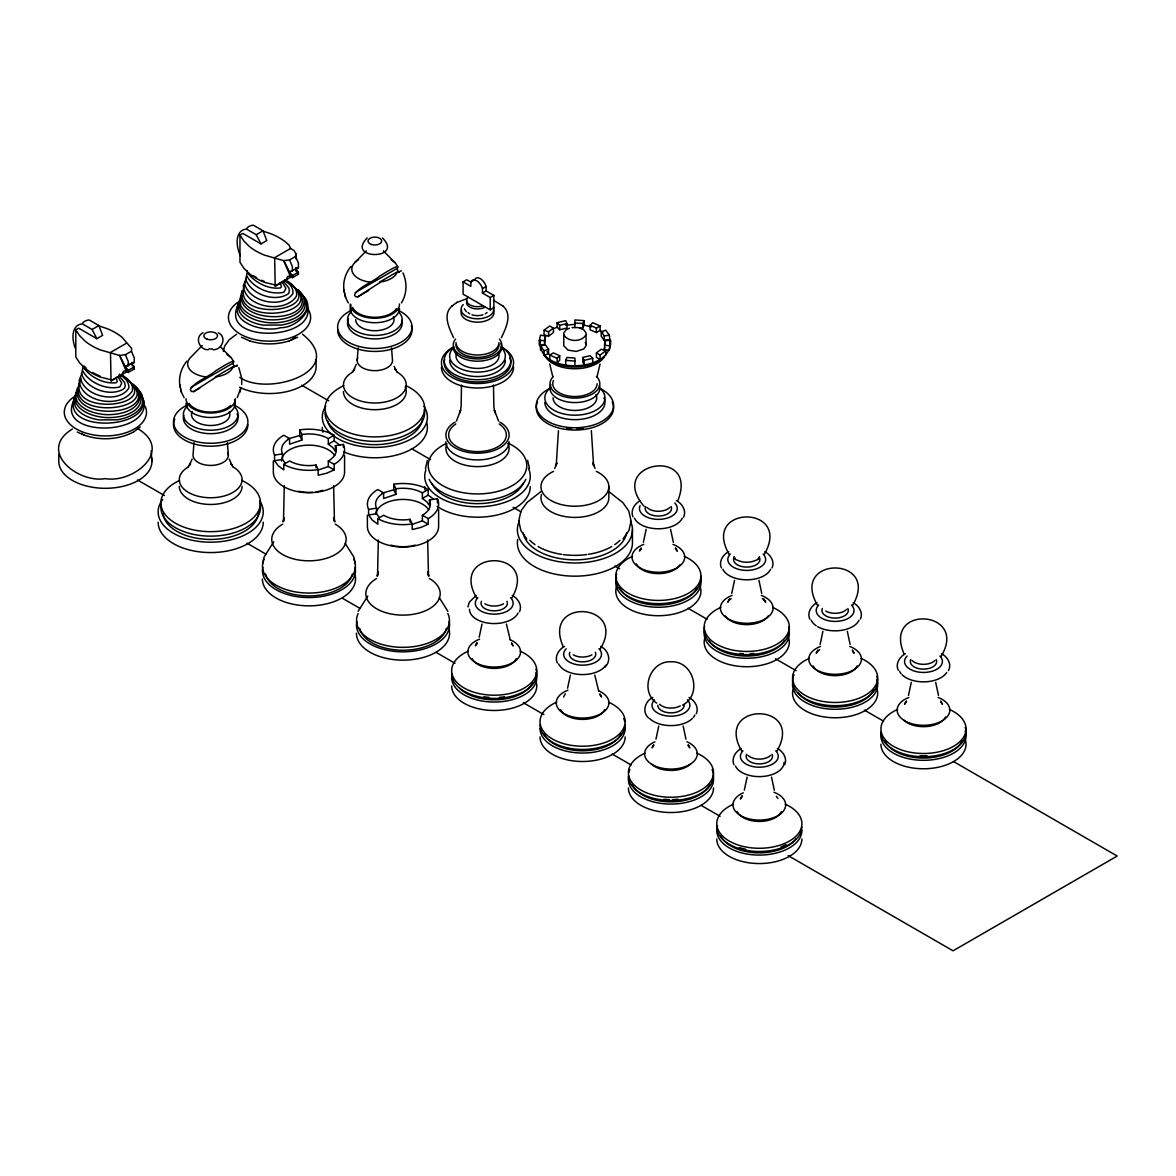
<?xml version="1.0" encoding="UTF-8"?>
<svg xmlns="http://www.w3.org/2000/svg" width="1176" height="1176" viewBox="0 0 1176 1176"><rect width="100%" height="100%" fill="white"/><g stroke="black" fill="none" stroke-linecap="round" stroke-linejoin="round"><path stroke-width="1.5" d="M295.749 257.368L295.808 253.693L294.103 250.591L290.59 248.459L289.061 245.108L286.165 242.491A61.711 35.633 0 0 0 271.171 233.848L261.851 230.702M558.468 430.695L556.204 465.637L556.836 462.83L554.749 468.46M82.688 323.003A26.475 15.582 60.7 0 1 89.17 319.96L98.858 325.546L102.621 335.336L96.844 338.673L78.704 328.207L75.808 329.868L79.748 335.836L85.187 341.216A61.711 35.633 0 0 0 100.181 349.875L119.57 355.431L125.406 366.647L134.27 362.414L134.27 357.945L131.447 351.212L131.653 348.464L122.01 337.262A61.711 35.633 0 0 0 107.016 328.618L97.696 325.473M246.842 228.232A26.475 15.582 60.7 0 1 253.325 225.189L263.012 230.775L266.776 240.566L260.999 243.902L242.859 233.421L239.963 235.097L243.902 241.065L249.341 246.446A61.711 35.633 0 0 0 264.335 255.089L283.725 260.66L289.561 271.876L298.425 267.643L298.425 263.159L295.602 256.441L295.808 253.693L295.984 258.926M193.981 442.661L193.026 455.244A17.655 10.202 0 0 0 212.988 465.343A17.655 10.202 0 0 0 227.747 452.598M241.697 384.523L241.697 378.172L238.816 367.662M357.181 360.473L358.136 347.89M596.996 376.879L600.054 364.031M482.013 624.044L479.205 637.142M570.389 675.068L567.582 688.166M646.168 529.274L643.36 542.371M658.751 726.077L655.958 739.19M734.544 580.283L731.737 593.395M747.127 777.101L744.32 790.213M822.906 631.306L820.113 644.419M911.282 682.33L908.475 695.428M425.477 468.827L427.344 460.36M82.746 368.147L82.438 370.366C88.92 382.847 106.237 390.153 119.82 386.992L121.745 383.126L118.408 377.57M246.901 273.376L246.593 275.596C253.075 288.076 270.392 295.382 283.975 292.207L285.9 288.355L282.563 282.799M518.792 520.733L520.806 511.604M241.83 290.795C237.214 329.221 334.851 312.728 288.311 282.857M77.234 388.168C70.957 424.815 168.8 414.364 129.125 381.097M241.389 293.383C234.965 325.708 321.224 324.15 298.483 290.163M75.867 393.019L74.823 398.017L76.058 403.03A34.501 19.919 0 0 0 100.004 416.848C115.219 419.817 145.736 414.511 140.561 393.431A34.501 19.919 0 0 0 133.226 385.64M76.587 390.8L75.573 395.65L76.778 400.501A33.472 19.331 0 0 0 100.004 413.923C114.778 416.789 144.383 411.644 139.341 391.211A33.472 19.331 0 0 0 132.241 383.641M240.742 296.029L239.728 300.88L240.933 305.731A33.472 19.331 0 0 0 264.159 319.137C278.918 322.018 308.538 316.873 303.496 296.425A33.472 19.331 0 0 0 297.763 289.825M223.352 351.477L224.542 346.259L229.188 339.776L236.596 334.204M236.92 366.28L237.302 365.104L232.936 367.368A23.035 13.289 0 0 1 216.649 376.761L193.628 391.593L191.659 391.52A2.425 1.793 63.2 0 1 190.336 389.432C195.598 381.039 208.108 377.305 215.752 370.734C216.693 370.264 237.993 356.475 233.186 363.061L191.071 387.374M237.258 397.694L240.992 387.654M239.948 392.181L240.639 389.153M262.513 563.936L264.1 556.998L273.758 541.739M401.457 270.789L397.091 272.582A23.035 13.289 0 0 1 380.803 281.99L357.783 296.822L355.814 296.749A2.425 1.793 63.2 0 1 354.49 294.661C359.753 286.268 372.263 282.519 379.907 275.963C380.848 275.493 402.148 261.704 397.341 268.29L355.226 292.589M467.975 606.919L469.239 602.303L476.148 595.409M539.284 340.511L540.504 335.189L545.546 335.969L544.503 344.98L539.284 344.98L539.284 340.511L544.503 340.511L545.546 335.969M540.504 339.658C534.213 374.144 612.99 374.497 610.52 340.511L605.302 340.511L604.273 349.522L609.315 350.301L610.52 340.511M519.557 611.652C522.453 605.273 517.91 598.378 512.28 595.409M604.273 349.522L604.787 347.258M630.983 521.482L628.881 530.582L623.001 538.976M696.295 713.7C699.205 707.32 694.663 700.426 689.018 697.456M772.073 567.905C774.984 561.525 770.442 554.631 764.812 551.662M784.671 764.723C787.567 758.344 783.025 751.435 777.395 748.48M860.45 618.929C863.346 612.549 858.803 605.64 853.173 602.685M75.279 395.636L74.014 400.795L75.102 405.955A33.663 19.433 0 0 0 99.298 419.92L117.174 419.817A35.427 20.448 0 0 0 141.811 405.588L143.075 400.428L141.987 395.268A33.663 19.433 0 0 0 138.621 390.476M239.434 300.865L238.169 306.025L239.257 311.184A33.663 19.433 0 0 0 263.439 325.149L281.329 325.046A35.427 20.448 0 0 0 305.966 310.817L307.23 305.642L306.142 300.497A33.663 19.433 0 0 0 298.88 292.545M82.32 370.999L81.423 373.674C86.348 389.138 111 397.694 124.362 388.418L125.259 385.743L124.671 382.656L119.261 376.099M246.475 276.228L245.578 278.903C250.503 294.368 275.155 302.923 288.517 293.647L289.414 290.972L288.826 287.885L283.401 281.329M683.565 517.249C686.725 510.81 682.227 503.651 676.435 500.638M192.158 459.081L189.409 465.079M356.313 364.31L353.564 370.308M282.946 521.85L284.342 517.66L283.475 521.468L284.298 485.673M376.996 576.152L378.393 571.948L377.525 575.755L378.349 539.975M501.388 337.733C505.724 328.354 513.015 314.11 502.578 305.731M233.186 363.061L233.318 364.619A2.425 0.926 57.7 0 0 234.685 366.677M397.341 268.29L397.473 269.848A2.425 0.926 57.7 0 0 398.84 271.906L399.252 272.229M565.685 364.839L565.685 360.37L567.038 357.46L574.902 358.063L574.902 365.545M578.842 327.736L582.781 328.031L582.781 323.562L584.119 320.651L574.902 319.945L574.902 327.428M582.781 328.031L584.119 325.12L584.119 320.651M586.03 334.646C582.12 342.348 567.699 342.348 563.774 334.646M81.908 373.939L80.335 377.099C82.835 396.415 118.188 404.618 128.787 388.198C129.581 381.847 124.024 377.217 119.158 374.218M246.063 279.168L244.49 282.328C246.989 301.644 282.343 309.847 292.942 293.427C293.677 287.635 289.002 283.048 284.46 280.241M456.435 421.067L460.625 410.159L460.022 412.776L461.124 406.793L461.492 385.081M476.927 642.757C472.443 650.534 478.926 640.758 476.5 643.978M565.288 693.781L563.627 696.986M641.082 547.987C636.598 555.763 643.081 545.987 640.655 549.192M653.665 744.805C649.196 752.567 655.664 742.806 653.239 746.01M729.443 599.01L727.782 602.215L729.752 599.481M742.041 795.814L740.38 799.018L742.335 796.299M817.82 650.019L816.159 653.224L819.569 649.608M906.196 701.043L904.535 704.248L906.49 701.513M677.846 500.667C699.573 445.983 605.64 461.815 644.11 506.356M80.585 377.775L79.204 380.171C80.424 402.662 120.878 408.983 132.271 390.961C133.873 384.229 128.184 378.79 122.921 375.644M245.431 281.814L243.359 285.401C244.579 307.877 285.033 314.212 296.425 296.19C298.028 289.443 292.339 284.019 287.076 280.873M401.413 302.908C407.028 294 407.322 282.387 402.971 272.891M80.865 379.084C63.445 418.377 170.108 407.234 122.172 375.864M244.211 285.592C231.584 325.37 335.689 309.905 284.783 280.388M358.136 611.299L367.809 596.041M79.468 382.832C64.474 422.89 173.68 409.91 124.156 377.628M948.459 670.643C952.045 664.234 947.444 656.722 941.55 653.694M241.639 295.926L238.963 303.246L240.213 308.259A34.501 19.919 0 0 0 264.159 322.077C279.374 325.046 309.891 319.74 304.716 298.66A34.501 19.919 0 0 0 301.276 293.985M186.866 361.179C180.869 368.353 177.944 378.525 180.384 387.654M188.219 466.931L190.541 463.697L189.351 465.284M351.021 266.408C345.024 273.567 342.098 283.754 344.539 292.883M352.374 372.16L354.696 368.926L353.506 370.514M521.453 510.281L526.98 502.578M511.678 598.261C540.872 548.207 447.556 548.207 476.75 598.261M600.054 649.27C628.748 602.847 541.43 596.482 563.098 646.462M604.979 666.968C611.873 660.941 608.462 649.872 600.657 646.433M764.209 554.499C793.388 504.46 700.087 504.46 729.267 554.499M852.571 605.522C881.765 555.469 788.464 555.469 817.643 605.522M776.792 751.317C805.986 701.264 712.671 701.264 741.865 751.317M940.947 656.546C969.641 610.109 882.338 603.758 904.006 653.738M75.661 395.356C55.39 435.635 163.876 430.078 139.841 391.667M240.786 299.307C224.939 321.68 263.733 333.175 280.476 327.707C297.102 328.104 320.063 306.23 299.88 293.75M75.176 398.12C51.053 437.692 151.689 437.516 143.81 400.369M238.316 304.657C217.457 344.965 322.738 340.981 306.289 303.055M452.422 305.731C441.97 314.11 449.261 328.354 453.598 337.733M202.169 345.597L190.747 357.269A23.035 13.289 0 0 0 204.727 376.761L206.27 376.879M354.902 262.498L366.324 250.826M559.702 355.711L559.702 360.179L557.101 362.796L557.101 358.312L559.702 355.711L553.411 352.918L549.721 355.049L549.721 359.518M600.098 330.441L596.408 332.573L590.102 329.78L590.102 325.311L592.719 322.694L600.098 325.972L600.098 330.441L602.92 332.573M729.414 599.878L731.193 598.584M527.451 502.123L541.342 491.274M456.597 302.599L466.784 298.66M72.442 428.975C36.941 450.599 77.572 483.556 105.37 478.617C133.182 483.556 173.813 450.599 138.312 428.975M203.036 332.734C194.231 337.1 199.156 349.889 208.181 349.786M367.191 237.964C345.171 260.043 404.515 260.043 382.494 237.964M133.799 431.812L140.194 427.006M290.869 340.32L295.661 336.718M451.893 306.127L457.023 302.276M544.062 330.221L549.721 325.972L553.411 328.104L553.411 332.573L548.575 336.204L544.062 334.704L544.062 330.221L548.575 331.735L553.411 328.104M605.758 350.786L600.098 355.049L600.098 359.518L596.408 357.401L596.408 352.918L601.23 349.287L605.758 350.786L605.758 355.27M640.303 500.638C634.673 503.607 630.13 510.502 633.026 516.881M564.524 646.433C558.732 649.446 554.234 656.605 557.38 663.043M728.679 551.662C723.034 554.631 718.507 561.525 721.403 567.905M652.886 697.456C645.08 700.881 641.67 711.965 648.564 717.992M817.041 602.685C811.264 605.684 806.751 612.858 809.911 619.296M682.609 705.13C702.822 694.516 693.708 660.706 670.952 661.779C649.887 660.736 639.303 691.018 656.693 703.16M741.262 748.48C735.632 751.435 731.09 758.344 733.986 764.723M905.417 653.694C899.625 656.708 895.127 663.867 898.288 670.32M215.443 376.849L233.098 366.662M379.598 282.078L397.253 271.891M126.435 343.23L110.5 352.433L111.029 380.892L122.583 373.821A6.13 3.543 60 0 1 128.228 372.469L134.27 368.985L134.27 366.868L131.447 363.163L134.27 362.414M290.59 248.459L274.655 257.662L275.184 286.121L286.738 279.05A6.13 3.543 60 0 1 292.383 277.698L298.425 274.214L298.425 272.097L295.602 268.378L298.425 267.643M75.22 348.111A26.475 14.994 59.3 0 1 82.379 323.885L92.066 329.471L98.858 325.546M240.374 255.795A26.475 14.994 59.3 0 1 246.534 229.114L256.221 234.7L263.012 230.775M129.948 364.031L125.406 366.647L126.258 371.146L119.57 355.431L125.406 354.696L131.447 351.212M292.383 277.698L292.383 275.581L289.561 271.876L290.413 276.375L283.725 260.66L289.561 259.925L295.602 256.441M128.228 372.469L128.228 370.352L134.27 366.868M292.383 275.581L298.425 272.097M111.029 380.892L128.64 370.734M275.184 286.121L292.795 275.948M193.628 391.593L199.905 387.962M357.783 296.822L368.764 290.472M463.094 281.887L470.841 286.356L470.841 281.887A8.908 5.145 60 0 1 476.662 280.755A8.908 5.145 60 0 1 482.469 288.59L482.469 293.059L486.114 290.957L493.876 295.441L493.876 307.73L490.216 309.832L463.094 294.176L463.094 281.887L466.74 279.77L471.4 282.461M470.841 281.887L474.501 279.77M482.469 288.59L486.114 286.488A8.908 5.145 60 0 0 480.925 279.05A8.908 5.145 60 0 0 475.075 278.859M482.469 293.059L490.216 297.543L493.876 295.441M339.805 445.087L334.146 440.824L334.146 435.223A35.618 20.565 0 0 0 299.733 429.901L301.864 434.488L301.864 440.089L289.575 444.175L289.575 438.589L283.769 435.223A35.618 20.565 0 0 0 274.552 455.097L274.552 460.683L278.109 465.652L283.769 469.9L283.769 464.314L289.575 460.963A27.401 15.817 0 0 0 316.05 465.049L318.181 469.636L318.181 475.222L326.766 473.178L334.146 469.9L334.146 464.314A35.618 20.565 0 0 0 343.363 444.455L335.425 445.675A27.401 15.817 0 0 1 328.325 460.963L328.325 466.549L334.146 469.9M301.864 434.488A27.401 15.817 0 0 1 328.325 438.589L334.146 435.223M335.425 445.675L335.425 451.275L332.69 447.453L328.325 444.175L334.146 440.824M590.102 325.311L596.408 328.104L600.098 325.972M433.856 499.374L428.196 495.125L428.196 489.525A35.618 20.565 0 0 0 393.784 484.203L395.915 488.79L395.915 494.376L383.626 498.477L383.626 492.891L377.819 489.525A35.618 20.565 0 0 0 368.603 509.384L368.603 514.985L372.16 519.939L377.819 524.202L377.819 518.616L383.626 515.25A27.401 15.817 0 0 0 410.101 519.351L412.217 523.937L412.217 529.523L420.817 527.465L428.196 524.202L428.196 518.616A35.618 20.565 0 0 0 437.413 498.742L429.475 499.976A27.401 15.817 0 0 1 422.375 515.25L422.375 520.85L428.196 524.202M395.915 488.79A27.401 15.817 0 0 1 422.375 492.891L428.196 489.525M429.475 499.976L429.475 505.562L426.726 501.755L422.375 498.477L428.196 495.125M289.384 340.893L297.616 337.247M133.461 432.018C116.248 441 94.506 441 77.293 432.018M288.194 438.868L299.733 435.502L299.733 429.901M553.411 328.81L557.101 327.178L557.101 322.694L565.685 320.651L567.038 323.562L567.038 328.031L559.702 329.78L557.101 327.178M328.325 466.549L317.696 470.253M382.244 493.156L393.784 489.804L393.784 484.203M422.375 520.85L411.747 524.54M758.388 559.335L753.331 561.261A13.186 7.615 0 0 1 740.145 561.261L735.103 559.335M569.346 328.236L566.009 329.853L563.774 332.955L563.774 345.832L568.082 350.125L576.372 351.404L583.81 348.934L586.03 345.832L586.03 332.955L583.81 329.853L579.209 327.81M603.729 357.43A33.281 19.213 0 0 1 572.727 367A33.281 19.213 0 0 1 544.165 355.181L544.062 350.786L548.575 349.287L545.546 345.053L540.504 345.832L540.504 350.301M609.315 339.658L604.273 340.437L601.23 336.204L601.23 331.735L605.758 330.221L609.315 335.189L610.52 344.98M544.062 355.27L548.575 353.755L548.575 349.287M213.209 349.786C222.22 349.889 227.144 337.1 218.339 332.734M289.12 340.966C276.404 344.862 262.645 344.862 249.944 340.966M557.101 322.694L559.702 325.311L567.038 323.562M582.781 357.46L584.119 360.37L584.119 364.839L582.781 361.943L582.781 357.46L590.102 355.711L592.719 358.312L592.719 362.796M584.119 360.37L592.719 358.312M572.021 327.589L577.784 327.589M601.23 331.735L604.273 335.969L609.315 335.189M274.552 455.097L282.49 453.863A27.401 15.817 0 0 1 289.575 438.589M274.552 460.683L282.49 459.463L285.224 463.27M368.603 509.384L376.54 508.164A27.401 15.817 0 0 1 383.626 492.891M368.603 514.985L376.54 513.75L379.275 517.572M565.685 325.12L574.902 324.414M370.425 282.108L368.882 281.99A23.035 13.289 0 0 1 358.562 259.749M574.902 322.959L582.781 323.562M565.685 360.37L574.902 361.076M274.655 284.842L264.335 282.284A61.711 35.633 0 0 1 249.341 273.641L243.902 268.26L239.963 262.292L239.963 235.097M110.5 379.627L100.181 377.055A61.711 35.633 0 0 1 85.187 368.411L79.748 363.031L75.808 357.063L75.808 329.868M604.273 345.053L609.315 345.832M584.119 325.12L591.278 326.825M261.719 280.3L264.291 281.402M100.151 376.188L92.478 372.542M493.479 300.277L503.093 306.127M549.721 355.049L557.101 358.312M241.447 337.247L249.665 340.893M239.816 377.393C267.32 397.003 348.963 371.19 302.467 334.204M596.408 352.918L600.098 355.049M301.762 385.258L328.795 400.854M411.438 448.57L430.519 459.595M513.177 507.312L521.13 511.898M614.901 566.038L619.678 568.802M688.019 608.257L707.099 619.267M775.454 658.736L796.108 670.658M864.463 710.128L883.543 721.138M953.471 761.519L1117.2 856.04L953.045 950.811L788.214 855.658M328.325 460.963L334.146 464.314M422.375 515.25L428.196 518.616M137.518 479.984L164.508 495.552M247.063 543.209L266.099 554.219M342.304 598.202L359.768 608.286M435.958 652.283L455.009 663.279M523.261 702.689L543.9 714.596M612.152 754.007L631.203 765.003M701.058 805.325L720.08 816.306M253.193 275.581L256.633 277.771M762.283 598.584L764.062 599.878M81.644 433.297L84.04 435.105M608.462 491.274L622.824 502.578L628.748 510.913L631.027 520.733M688.666 746.01C686.255 742.806 692.723 752.567 688.254 744.805M84.084 365.986L86.171 368.117M383.361 250.826L394.783 262.498M220.485 346.891L230.628 357.269M940.815 701.925L942.432 704.248L940.771 701.043M852.438 650.901L854.07 653.224L852.409 650.019M599.907 694.649L601.539 696.986L599.878 693.781M511.545 643.625L513.162 645.962L511.501 642.757M125.406 366.647L128.228 370.352M396.18 370.514L394.989 368.926L397.312 372.16M232.025 465.284L230.834 463.697L233.171 466.931M763.738 599.481L765.694 602.215L764.033 599.01M547.06 351.639L548.575 353.755M540.504 345.832L544.062 350.786M675.362 548.457L677.317 551.191L675.656 547.987M466.284 311.714L464.344 308.7M776.322 796.299L777.983 798.533M526.804 538.976L520.924 530.582L518.837 521.482M439.177 597.555L447.865 611.299M345.127 543.268L353.814 556.998L355.402 563.936M348.272 302.908L345.582 297.41L343.833 289.752M184.118 397.694L181.427 392.181L179.678 384.523M280.108 282.666L281.49 286.679L280.432 287.929C268.128 289.546 254.369 282.314 247.254 272.362L247.136 270.568M115.954 377.437L117.335 381.45L116.277 382.7C103.973 384.331 90.214 377.084 83.099 367.132M396.121 370.308L394.151 366.368M231.966 465.079L229.217 459.081M256.221 234.7L260.999 243.902M92.066 329.471L96.844 338.673M498.565 421.067L494.376 410.159L494.964 412.776L493.861 406.793L493.494 385.081M585.28 342.51L586.03 344.142M393.784 489.804L395.915 494.376M299.733 435.502L301.864 440.089M595.071 468.46L592.969 462.83L593.615 465.637L591.352 430.695M289.561 259.925L292.383 266.658L292.383 271.127M125.406 354.696L128.228 361.429L128.228 365.898M549.765 364.031L552.823 376.879M598.658 691.003L594.791 675.068M510.296 639.979L506.415 624.044M429.02 576.152L427.623 571.948L428.49 575.755L427.667 539.975M334.969 521.85L333.572 517.66L334.44 521.468L333.616 485.673M938.492 695.428L935.684 682.33M850.116 644.419L847.308 631.306M761.739 593.395L758.946 580.283M774.337 790.213L771.529 777.101M673.378 542.371L670.57 529.274M685.961 739.19L683.153 726.077M527.656 460.36L529.42 468.121M397.297 266.599L397.091 265.702A23.035 13.289 0 0 0 391.123 259.749M344.891 294.382L345.582 297.41M233.142 361.37L232.936 360.473A23.035 13.289 0 0 0 226.968 354.52M180.737 389.153L181.427 392.181M151.16 450.849L151.954 461.418M295.602 268.378L296.161 271.391M391.549 347.89L392.505 360.473A17.655 10.202 0 0 1 372.542 370.572A17.655 10.202 0 0 1 357.783 357.827M227.394 442.661L228.35 455.244M296.279 267.658L296.396 271.141M132.124 362.428L132.241 365.912M632.438 529.773L632.438 542.945A57.536 33.222 0 0 1 571.904 576.122A57.536 33.222 0 0 1 517.69 539.49M608.845 486.629L608.845 497.815A33.942 19.595 0 0 1 571.948 517.337A33.942 19.595 0 0 1 541.489 494.405M605.302 340.511L605.302 343.495M604.273 335.969L604.273 340.437M596.408 328.104L596.408 332.573M559.702 325.311L559.702 329.78M548.575 331.735L548.575 336.204M544.503 340.511L544.503 344.98M490.216 297.543L490.216 309.832M486.114 286.488L486.114 290.957M438.619 509.664L438.619 526.436A35.618 20.565 0 0 1 403 547.002A35.618 20.565 0 0 1 367.382 526.436L367.382 515.25M437.413 498.742L437.413 502.946M422.375 492.891L422.375 498.477M410.101 519.351L410.101 522.144M376.54 508.164L376.54 513.75M344.568 455.362L344.568 472.135A35.618 20.565 0 0 1 308.95 492.7A35.618 20.565 0 0 1 273.332 472.135L273.332 460.963M343.363 444.455L343.363 447.248M328.325 438.589L328.325 444.175M316.109 359.547L316.109 366.647A46.57 26.886 0 0 1 289.208 391.02A46.57 26.886 0 0 1 239.581 387.242M316.05 465.049L316.05 467.842M282.49 453.863L282.49 459.463M58.8 454.318L58.8 461.418A46.57 26.886 0 0 0 108.427 488.246A46.57 26.886 0 0 0 151.557 457.905M713.523 787.949A42.556 24.578 0 0 1 670.952 812.528A42.556 24.578 0 0 1 628.396 787.949M596.276 471.4A33.942 19.595 0 0 1 599.731 499.991A33.942 19.595 0 0 1 550.089 499.991A33.942 19.595 0 0 1 553.543 471.4M619.987 540.328A52.053 30.061 0 0 1 614.783 544.62M611.711 546.561A52.053 30.061 0 0 1 588.382 554.337M586.736 554.572A52.053 30.061 0 0 1 563.069 554.572M561.437 554.337A52.053 30.061 0 0 1 538.094 546.561M535.036 544.62A52.053 30.061 0 0 1 529.832 540.328M596.011 394.563A21.844 12.613 0 0 1 577.754 410.336A21.844 12.613 0 0 1 553.058 397.826M599.437 385.699A24.916 14.377 0 0 1 573.829 402.56A24.916 14.377 0 0 1 550.853 384.478M600.951 389.153A30.061 17.361 0 0 1 593.204 411.6A30.061 17.361 0 0 1 553.646 410.101A30.061 17.361 0 0 1 551.059 387.272M603.95 397.811A30.061 17.361 0 0 1 578.827 419.509A30.061 17.361 0 0 1 544.841 402.31M597.085 383.729A22.168 12.804 0 0 1 572.006 396.415A22.168 12.804 0 0 1 553.499 380.407M612.255 401.957A38.676 22.329 0 0 1 574.902 430.063A38.676 22.329 0 0 1 537.55 401.957M630.483 521.174A57.536 33.222 0 0 1 574.902 562.995A57.536 33.222 0 0 1 519.336 521.174M599.245 388.08A38.676 22.329 0 0 1 603.185 420.655A38.676 22.329 0 0 1 546.62 420.655A38.676 22.329 0 0 1 550.574 388.08M626.676 532.919A52.053 30.061 0 0 1 574.902 559.835A52.053 30.061 0 0 1 523.129 532.919M604.993 355.431A31.149 17.978 0 0 1 574.902 368.75A31.149 17.978 0 0 1 544.826 355.431M583.061 428.667A31.487 18.184 0 0 1 576.549 429.255M571.624 429.181A31.487 18.184 0 0 1 566.759 428.667M596.482 376.526A24.916 14.377 0 0 1 574.902 398.105A24.916 14.377 0 0 1 553.337 376.526M429.299 578.474A37.176 21.462 0 0 1 429.299 608.83A37.176 21.462 0 0 1 376.717 608.83A37.176 21.462 0 0 1 376.717 578.474M449.114 621.487A46.496 26.842 0 0 1 403 651.842A46.496 26.842 0 0 1 356.901 621.487M447.88 613.578A46.467 26.828 0 0 1 403 647.344A46.467 26.828 0 0 1 358.121 613.578M449.188 629.748A46.57 26.886 0 0 1 406.043 660.089A46.57 26.886 0 0 1 356.431 633.247M446.351 628.293A43.718 25.24 0 0 1 403 650.24A43.718 25.24 0 0 1 359.65 628.293M415.128 545.105A27.401 15.817 0 0 1 411.806 545.899M410.101 546.193A27.401 15.817 0 0 1 395.915 546.193M394.21 545.899A27.401 15.817 0 0 1 390.873 545.105M412.217 523.937A35.618 20.565 0 0 1 377.819 518.616M375.717 513.883A27.401 15.817 0 0 1 399.428 499.565A27.401 15.817 0 0 1 428.755 509.84M397.032 372.042A31.385 18.125 0 0 1 397.032 397.679A31.385 18.125 0 0 1 352.653 397.679A31.385 18.125 0 0 1 352.653 372.042M405.161 386.875A31.385 18.125 0 0 1 378.937 409.542A31.385 18.125 0 0 1 343.451 391.564M405.896 385.655A49.804 28.753 0 0 1 411.35 427.696A49.804 28.753 0 0 1 338.335 427.696A49.804 28.753 0 0 1 343.789 385.655M423.904 406.22A52.538 30.341 0 0 1 374.835 447.424A52.538 30.341 0 0 1 325.781 406.22M422.493 418.876A47.76 27.577 0 0 1 376.408 444.646A47.76 27.577 0 0 1 327.487 420.685M398.502 311.772A27.313 15.773 0 0 1 374.835 335.439A27.313 15.773 0 0 1 351.183 311.772M411.321 325.752A37.191 21.477 0 0 1 378.496 351.33A37.191 21.477 0 0 1 337.644 329.956M399.502 308.479A24.652 14.23 0 0 1 371.631 322.591A24.652 14.23 0 0 1 351.021 304.79M426.741 422.699A52.538 30.341 0 0 1 402.133 453.363A52.538 30.341 0 0 1 343.642 451.849M322.944 432.195A52.538 30.341 0 0 1 322.298 427.447M396.488 308.553A23.035 13.289 0 0 1 373.836 317.285A23.035 13.289 0 0 1 352.594 307.436M399.502 303.996A24.652 14.23 0 0 1 374.835 318.24A24.652 14.23 0 0 1 350.183 303.996M393.372 316.8A19.184 11.069 0 0 1 377.349 330.632A19.184 11.069 0 0 1 355.666 319.666M398.252 310.317A37.191 21.477 0 0 1 402.045 341.657A37.191 21.477 0 0 1 347.64 341.657A37.191 21.477 0 0 1 351.433 310.317M401.751 320.386A27.313 15.773 0 0 1 373.659 338.894A27.313 15.773 0 0 1 348.449 319.049M424.374 409.601A49.804 28.753 0 0 1 377.452 441.323A49.804 28.753 0 0 1 325.046 412.614M307.495 308.347A41.101 23.726 0 0 1 290.075 337.982A41.101 23.726 0 0 1 236.92 331.867A41.101 23.726 0 0 1 240.477 300.644M297.116 273.214A6.13 3.543 60 0 1 298.425 274.214M513.559 367.191A36.074 20.83 0 0 1 477.5 388.006A36.074 20.83 0 0 1 441.426 367.191M523.188 483.395A47.305 27.313 0 0 1 477.5 503.637A47.305 27.313 0 0 1 431.812 483.395M498.977 344.965A21.477 12.407 0 0 1 477.5 357.357A21.477 12.407 0 0 1 456.009 344.965M487.011 312.478A10.981 6.336 0 0 1 485.262 313.786M482.983 314.8A10.981 6.336 0 0 1 472.002 314.8M469.738 313.786A10.981 6.336 0 0 1 467.989 312.478M499.197 423.977A28.856 16.67 0 0 1 497.463 446.998A28.856 16.67 0 0 1 457.537 446.998A28.856 16.67 0 0 1 455.803 423.977M493.376 310.214A16.435 9.496 0 0 1 477.5 322.165A16.435 9.496 0 0 1 461.624 310.214M493.376 306.848A16.435 9.496 0 0 1 475.354 318.711A16.435 9.496 0 0 1 463.256 304.569M508.223 443.234A49.274 28.445 0 0 1 514.03 484.571A49.274 28.445 0 0 1 442.235 485.35A49.274 28.445 0 0 1 445.351 443.925M509.693 357.739A33.325 19.242 0 0 1 478.941 381.935A33.325 19.242 0 0 1 444.675 359.371M501.064 346.876A33.325 19.242 0 0 1 501.064 374.086A33.325 19.242 0 0 1 453.936 374.086A33.325 19.242 0 0 1 453.936 346.876M498.977 342.584A21.477 12.407 0 0 1 477.5 354.976A21.477 12.407 0 0 1 456.009 342.584M500.888 343.583A24.226 13.98 0 0 1 480.661 361.061A24.226 13.98 0 0 1 453.275 347.199M499.447 339.041A24.226 13.98 0 0 1 477.5 358.945A24.226 13.98 0 0 1 455.553 339.041M498.242 352.785A21.477 12.407 0 0 1 477.5 368.411A21.477 12.407 0 0 1 456.744 352.785M508.017 443.661A31.605 18.243 0 0 1 477.5 466.622A31.605 18.243 0 0 1 446.968 443.661M505.342 360.473A27.842 16.082 0 0 1 477.5 376.555A27.842 16.082 0 0 1 449.644 360.473M501.608 347.964A27.842 16.082 0 0 1 477.5 372.086A27.842 16.082 0 0 1 453.377 347.964M485.247 307.083A10.966 6.321 0 0 1 472.017 308.083A10.966 6.321 0 0 1 466.916 300.968M482.983 305.834A10.966 6.321 0 0 1 469.753 304.834A10.966 6.321 0 0 1 468.004 297.19M509.105 441.676A31.605 18.243 0 0 1 477.5 459.919A31.605 18.243 0 0 1 445.895 441.676M503.005 347.993A36.074 20.83 0 0 1 503.005 377.437A36.074 20.83 0 0 1 451.996 377.437A36.074 20.83 0 0 1 451.996 347.993M525.834 479.338A50.039 28.885 0 0 1 477.5 500.741A50.039 28.885 0 0 1 429.166 479.338M530.273 486.717A52.788 30.473 0 0 1 495.552 515.353A52.788 30.473 0 0 1 437.075 506.312M425.006 489.892A52.788 30.473 0 0 1 424.712 486.717M528.48 468.445A52.788 30.473 0 0 1 478.867 506.797A52.788 30.473 0 0 1 425.874 469.988M499.844 422.066A31.605 18.243 0 0 1 499.844 447.865A31.605 18.243 0 0 1 455.156 447.865A31.605 18.243 0 0 1 455.156 422.066M949.399 709.422A42.556 24.578 0 0 1 954.868 745.51A42.556 24.578 0 0 1 892.099 745.51A42.556 24.578 0 0 1 897.567 709.422M938.11 697.456A26.342 15.214 0 0 1 943.299 720.124A26.342 15.214 0 0 1 903.668 720.124A26.342 15.214 0 0 1 908.857 697.456M939.874 656.046A18.919 10.922 0 0 1 923.483 672.437A18.919 10.922 0 0 1 907.093 656.046M936.214 659.545A13.186 7.615 0 0 1 923.483 669.129A13.186 7.615 0 0 1 910.753 659.545M965.231 739.395A42.556 24.578 0 0 1 927.658 768.648A42.556 24.578 0 0 1 880.927 744.202M965.231 730.943A42.556 24.578 0 0 1 924.88 760.299A42.556 24.578 0 0 1 881.28 732.53M965.231 727.341A42.556 24.578 0 0 1 927.658 756.594A42.556 24.578 0 0 1 880.927 732.134M946.724 672.452A24.74 14.288 0 0 1 925.644 681.801A24.74 14.288 0 0 1 902.065 674.715M901.066 673.613A24.74 14.288 0 0 1 899.596 671.261M962.056 740.998A39.94 23.064 0 0 1 923.483 758.079A39.94 23.064 0 0 1 884.911 740.998M945.504 716.919A22.8 13.171 0 0 1 926.453 726.562A22.8 13.171 0 0 1 903.741 720.094M934.905 660.53A13.186 7.615 0 0 1 912.062 660.53M926.953 755.756A39.94 23.064 0 0 1 920.014 755.756M861.023 658.398A42.556 24.578 0 0 1 866.492 694.501A42.556 24.578 0 0 1 803.737 694.501A42.556 24.578 0 0 1 809.206 658.398M849.748 646.433A26.342 15.214 0 0 1 854.923 669.115A26.342 15.214 0 0 1 815.306 669.115A26.342 15.214 0 0 1 820.481 646.433M851.497 605.037A18.919 10.922 0 0 1 835.107 621.413A18.919 10.922 0 0 1 818.731 605.037M847.852 608.521A13.186 7.615 0 0 1 835.107 618.106A13.186 7.615 0 0 1 822.377 608.521M876.855 688.372A42.556 24.578 0 0 1 836.503 717.742A42.556 24.578 0 0 1 792.918 689.974M876.855 679.919A42.556 24.578 0 0 1 836.503 709.275A42.556 24.578 0 0 1 792.918 681.507M876.855 676.318A42.556 24.578 0 0 1 833.725 705.673A42.556 24.578 0 0 1 794.006 674.759M859.009 620.252A24.74 14.288 0 0 1 817.614 626.646M816.173 625.735A24.74 14.288 0 0 1 811.22 620.252M873.695 689.974A39.94 23.064 0 0 1 837.724 707.011A39.94 23.064 0 0 1 798.21 692.826M857.142 665.895A22.8 13.171 0 0 1 835.107 675.656A22.8 13.171 0 0 1 813.086 665.895M846.529 609.506A13.186 7.615 0 0 1 825.787 611.079M684.285 556.351A42.556 24.578 0 0 1 689.753 592.454A42.556 24.578 0 0 1 626.984 592.454A42.556 24.578 0 0 1 632.453 556.351M672.995 544.385A26.342 15.214 0 0 1 678.185 567.067A26.342 15.214 0 0 1 638.553 567.067A26.342 15.214 0 0 1 643.742 544.385M674.759 502.99A18.919 10.922 0 0 1 660.838 519.278A18.919 10.922 0 0 1 640.097 505.621M671.099 506.488A13.186 7.615 0 0 1 658.369 516.058A13.186 7.615 0 0 1 645.639 506.488M700.573 587.926A42.556 24.578 0 0 1 656.972 615.695A42.556 24.578 0 0 1 616.621 586.339M700.573 579.474A42.556 24.578 0 0 1 656.972 607.242A42.556 24.578 0 0 1 616.621 577.872M700.573 575.872A42.556 24.578 0 0 1 656.972 603.641A42.556 24.578 0 0 1 616.621 574.27M682.256 518.204A24.74 14.288 0 0 1 658.369 528.788A24.74 14.288 0 0 1 634.481 518.204M696.942 587.926A39.94 23.064 0 0 1 658.369 605.023A39.94 23.064 0 0 1 619.796 587.926M679.801 564.95A22.8 13.171 0 0 1 657.369 573.609A22.8 13.171 0 0 1 636.348 563.863M669.791 507.459A13.186 7.615 0 0 1 646.947 507.459M772.647 607.375A42.556 24.578 0 0 1 778.115 643.478A42.556 24.578 0 0 1 715.361 643.478A42.556 24.578 0 0 1 720.829 607.375M761.372 595.409A26.342 15.214 0 0 1 766.546 618.091A26.342 15.214 0 0 1 726.93 618.091A26.342 15.214 0 0 1 732.104 595.409M763.121 554.014A18.919 10.922 0 0 1 746.745 570.404A18.919 10.922 0 0 1 730.355 554.014M759.475 557.497A13.186 7.615 0 0 1 746.745 567.082A13.186 7.615 0 0 1 734 557.497M788.934 638.95A42.556 24.578 0 0 1 746.745 666.733A42.556 24.578 0 0 1 704.542 638.95M788.934 630.498A42.556 24.578 0 0 1 746.745 658.266A42.556 24.578 0 0 1 704.542 630.498M788.934 626.896A42.556 24.578 0 0 1 746.745 654.664A42.556 24.578 0 0 1 704.542 626.896M770.633 569.228A24.74 14.288 0 0 1 746.745 579.812A24.74 14.288 0 0 1 722.843 569.228M759.475 556.645A13.186 7.615 0 0 1 758.153 558.482M735.323 558.482A13.186 7.615 0 0 1 734 556.645M784.568 640.391A39.94 23.064 0 0 1 746.745 656.046A39.94 23.064 0 0 1 708.922 640.391M768.163 615.974A22.8 13.171 0 0 1 746.745 624.632A22.8 13.171 0 0 1 725.313 615.974M753.684 653.459A39.94 23.064 0 0 1 750.215 653.724M743.261 653.724A39.94 23.064 0 0 1 739.792 653.459M696.868 753.169A42.556 24.578 0 0 1 702.337 789.272A42.556 24.578 0 0 1 639.582 789.272A42.556 24.578 0 0 1 645.051 753.169M687.005 741.791A26.342 15.214 0 0 1 690.385 764.135A26.342 15.214 0 0 1 651.533 764.135A26.342 15.214 0 0 1 654.914 741.791M687.343 699.808A18.919 10.922 0 0 1 670.952 716.199A18.919 10.922 0 0 1 654.576 699.808M684.138 705.262A13.186 7.615 0 0 1 670.952 712.876A13.186 7.615 0 0 1 657.781 705.262M713.156 776.292A42.556 24.578 0 0 1 670.952 804.061A42.556 24.578 0 0 1 628.763 776.292M712.068 769.53A42.556 24.578 0 0 1 676.509 800.253A42.556 24.578 0 0 1 628.396 775.895M628.763 772.691A42.556 24.578 0 0 1 629.851 769.53M694.854 715.023A24.74 14.288 0 0 1 693.37 717.36M692.385 718.462A24.74 14.288 0 0 1 649.534 718.462M709.54 784.745A39.94 23.064 0 0 1 670.952 801.841A39.94 23.064 0 0 1 632.379 784.745M690.709 763.841A22.8 13.171 0 0 1 651.21 763.841M680.287 705.85A13.186 7.615 0 0 1 659.545 704.277M677.905 799.254A39.94 23.064 0 0 1 672.687 799.577M669.232 799.577A39.94 23.064 0 0 1 664.014 799.254M785.245 804.193A42.556 24.578 0 0 1 790.713 840.296A42.556 24.578 0 0 1 727.944 840.296A42.556 24.578 0 0 1 733.412 804.193M773.955 792.227A26.342 15.214 0 0 1 779.512 814.645A26.342 15.214 0 0 1 740.292 815.394A26.342 15.214 0 0 1 743.291 792.8M775.719 750.832A18.919 10.922 0 0 1 759.328 767.208A18.919 10.922 0 0 1 742.938 750.832M772.059 754.316A13.186 7.615 0 0 1 759.328 763.9A13.186 7.615 0 0 1 746.598 754.316M784.069 762.342A24.74 14.288 0 0 1 762.562 776.498A24.74 14.288 0 0 1 735.441 766.046M801.885 838.973A42.556 24.578 0 0 1 759.328 863.552A42.556 24.578 0 0 1 716.772 838.973M801.885 830.521A42.556 24.578 0 0 1 755.154 854.967A42.556 24.578 0 0 1 717.58 825.714M796.225 838.62A39.94 23.064 0 0 1 756.712 852.806A39.94 23.064 0 0 1 720.756 835.768M801.885 826.919A42.556 24.578 0 0 1 759.328 851.483A42.556 24.578 0 0 1 716.772 826.919M781.349 811.69A22.8 13.171 0 0 1 762.313 821.333A22.8 13.171 0 0 1 739.586 814.865M738.66 813.851A22.8 13.171 0 0 1 737.308 811.69M770.75 755.301A13.186 7.615 0 0 1 747.907 755.301M786.068 844.691A39.94 23.064 0 0 1 781.07 846.896M745.672 849.234A39.94 23.064 0 0 1 739.366 847.528M608.492 702.145A42.556 24.578 0 0 1 613.96 738.249A42.556 24.578 0 0 1 551.206 738.249A42.556 24.578 0 0 1 556.674 702.145M598.628 690.768A26.342 15.214 0 0 1 601.612 713.347A26.342 15.214 0 0 1 562.393 712.612A26.342 15.214 0 0 1 567.949 690.18M598.966 648.784A18.919 10.922 0 0 1 582.59 665.175A18.919 10.922 0 0 1 566.2 648.784M595.321 652.283A13.186 7.615 0 0 1 582.59 661.853A13.186 7.615 0 0 1 569.845 652.283M624.779 725.269A42.556 24.578 0 0 1 585.369 752.993A42.556 24.578 0 0 1 540.019 728.473M625.147 724.872A42.556 24.578 0 0 1 582.59 749.45A42.556 24.578 0 0 1 540.019 724.872M623.692 718.507A42.556 24.578 0 0 1 624.779 721.667M605.831 665.19A24.74 14.288 0 0 1 581.503 674.568A24.74 14.288 0 0 1 558.688 663.999M625.147 736.926A42.556 24.578 0 0 1 582.59 761.504A42.556 24.578 0 0 1 540.019 736.926M621.163 733.721A39.94 23.064 0 0 1 582.59 750.817A39.94 23.064 0 0 1 544.003 733.721M604.611 709.657A22.8 13.171 0 0 1 582.59 719.403A22.8 13.171 0 0 1 560.555 709.657M591.91 654.826A13.186 7.615 0 0 1 573.271 654.826M145.074 406.058A41.101 23.726 0 0 1 94.742 435.12A41.101 23.726 0 0 1 76.322 395.43M133.623 368.426A6.13 3.543 60 0 1 134.27 368.985M232.877 466.813A31.385 18.125 0 0 1 232.877 492.45A31.385 18.125 0 0 1 188.498 492.45A31.385 18.125 0 0 1 188.498 466.813M242.08 486.35A31.385 18.125 0 0 1 210.695 504.46A31.385 18.125 0 0 1 179.296 486.35M241.741 480.425A49.804 28.753 0 0 1 247.195 522.467A49.804 28.753 0 0 1 174.18 522.467A49.804 28.753 0 0 1 179.634 480.425M259.749 500.991A52.538 30.341 0 0 1 209.299 542.18A52.538 30.341 0 0 1 162.685 499.506M258.441 511.854A47.76 27.577 0 0 1 212.239 539.416A47.76 27.577 0 0 1 163.038 513.647M234.347 406.543A27.313 15.773 0 0 1 210.695 430.21A27.313 15.773 0 0 1 187.028 406.543M247.886 424.727A37.191 21.477 0 0 1 205.829 446.013A37.191 21.477 0 0 1 174.754 419.17M234.509 399.561A24.652 14.23 0 0 1 213.914 417.362A24.652 14.23 0 0 1 186.028 403.25M263.233 522.217A52.538 30.341 0 0 1 210.695 552.558A52.538 30.341 0 0 1 158.143 522.217M230.628 405.426A23.035 13.289 0 0 1 208.681 412.026A23.035 13.289 0 0 1 189.042 403.324M235.347 398.782A24.652 14.23 0 0 1 210.695 413.011A24.652 14.23 0 0 1 186.028 398.782M229.217 411.571A19.184 11.069 0 0 1 210.695 425.506A19.184 11.069 0 0 1 192.158 411.571M234.097 405.088A37.191 21.477 0 0 1 237.89 436.428A37.191 21.477 0 0 1 183.485 436.428A37.191 21.477 0 0 1 187.278 405.088M237.082 413.82A27.313 15.773 0 0 1 211.871 433.665A27.313 15.773 0 0 1 183.779 415.157M259.881 502.872A49.804 28.753 0 0 1 212.003 536.124A49.804 28.753 0 0 1 161.156 504.386M212.474 348.846A6.909 3.984 0 0 1 208.902 348.846M335.248 524.173A37.176 21.462 0 0 1 335.248 554.543A37.176 21.462 0 0 1 282.666 554.543A37.176 21.462 0 0 1 282.666 524.173M355.064 567.2A46.496 26.842 0 0 1 308.95 597.555A46.496 26.842 0 0 1 262.851 567.2M353.829 559.276A46.467 26.828 0 0 1 308.95 593.057A46.467 26.828 0 0 1 264.071 559.276M355.137 575.446A46.57 26.886 0 0 1 312.007 605.787A46.57 26.886 0 0 1 262.38 578.96M352.3 573.991A43.718 25.24 0 0 1 308.95 595.938A43.718 25.24 0 0 1 265.6 573.991M322.65 490.319A27.401 15.817 0 0 1 316.05 491.891M312.537 492.303A27.401 15.817 0 0 1 298.469 491.23M318.181 469.636A35.618 20.565 0 0 1 283.769 464.314M281.564 460.963A27.401 15.817 0 0 1 304.202 445.381A27.401 15.817 0 0 1 334.704 455.553M520.13 651.136A42.556 24.578 0 0 1 525.599 687.225A42.556 24.578 0 0 1 462.83 687.225A42.556 24.578 0 0 1 468.298 651.136M510.252 639.744A26.342 15.214 0 0 1 513.25 662.338A26.342 15.214 0 0 1 474.031 661.588A26.342 15.214 0 0 1 479.587 639.156M510.605 597.761A18.919 10.922 0 0 1 494.214 614.151A18.919 10.922 0 0 1 477.824 597.761M506.944 601.259A13.186 7.615 0 0 1 494.214 610.844A13.186 7.615 0 0 1 481.484 601.259M535.962 681.11A42.556 24.578 0 0 1 498.389 710.363A42.556 24.578 0 0 1 451.657 685.917M535.962 672.657A42.556 24.578 0 0 1 498.389 701.91A42.556 24.578 0 0 1 451.657 677.45M535.962 669.056A42.556 24.578 0 0 1 498.389 698.309A42.556 24.578 0 0 1 451.657 673.848M518.101 612.975A24.74 14.288 0 0 1 490.98 623.442A24.74 14.288 0 0 1 469.474 609.286M532.787 682.697A39.94 23.064 0 0 1 499.433 699.602A39.94 23.064 0 0 1 459.625 688.269M516.235 658.634A22.8 13.171 0 0 1 494.214 668.394A22.8 13.171 0 0 1 472.193 658.634M503.534 603.817A13.186 7.615 0 0 1 484.894 603.817M504.548 696.765A39.94 23.064 0 0 1 499.433 697.353M488.995 697.353A39.94 23.064 0 0 1 483.88 696.765M371.425 244.476A6.85 3.954 0 0 0 381.685 241.051A6.85 3.954 0 0 0 371.425 237.626A6.85 3.954 0 0 0 371.425 244.476M207.27 339.247A6.85 3.954 0 0 0 217.545 335.821A6.85 3.954 0 0 0 207.27 332.396A6.85 3.954 0 0 0 207.27 339.247"/></g></svg>
